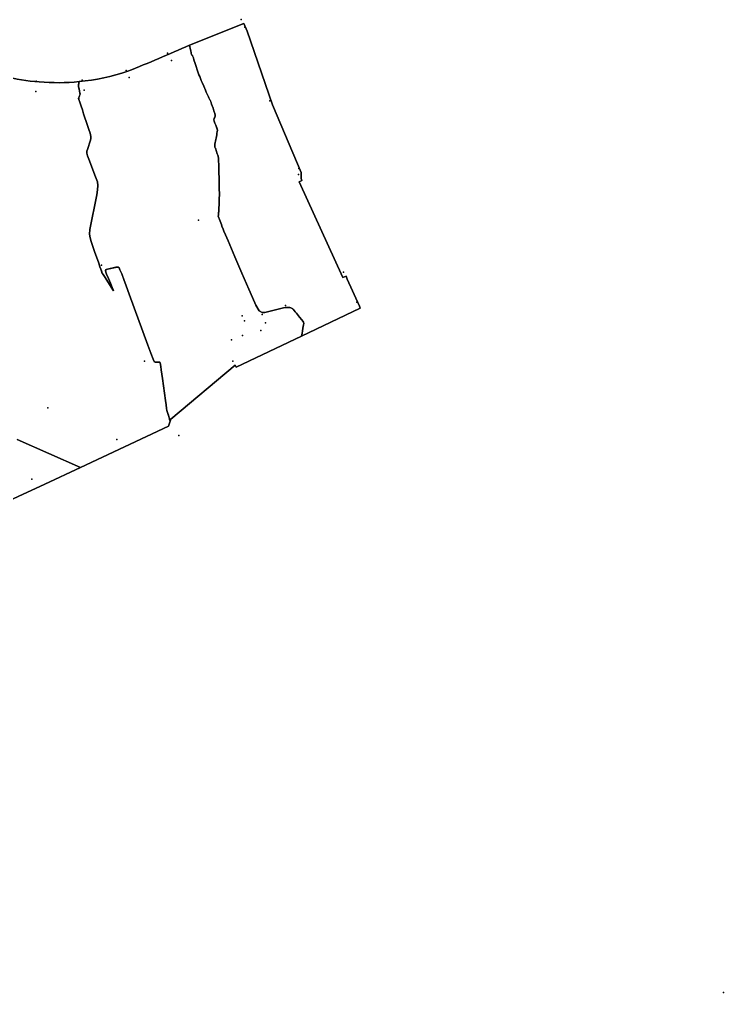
# Model space of a CAD drawing. Extents: x 4 to 139, y 4 to 137.
# Drawn here: x 87.96 to 120.2, y 75.9 to 120.46 of the extents above; entities that cross this region are included whole.
import ezdxf

# ---------------------------------------------------------------- set-up
doc = ezdxf.new("R2010")
doc.units = 0
for name, color, linetype in [('3D_PONTOS', 1, 'CONTINUOUS'), ('BOUNDARY', 7, 'CONTINUOUS'), ('TOPOGRAPHY', 7, 'CONTINUOUS')]:
    doc.layers.add(name, color=color, linetype=linetype)

msp = doc.modelspace()

# ---------------------------------------------------------------- linework, layer by layer
at = {"layer": '3D_PONTOS'}
for p in [(98.123, 120.46, 81.265), (98.278, 120.108, 81.273), (94.747, 118.918, 81.588), (94.924, 118.584, 81.578), (92.855, 118.13, 81.77), (88.735, 117.636, 82.24), (90.84, 117.676, 81.963), (92.988, 117.809, 81.765), (90.932, 117.225, 81.963), (88.72, 117.169, 82.232), (99.426, 116.73, 81.27), (100.753, 113.637, 81.123), (100.74, 113.362, 81.115), (96.162, 111.273, 81.58), (91.715, 109.206, 81.99), (102.801, 108.896, 81.085), (103.41, 107.51, 81.223), (99.084, 106.955, 81.648), (100.141, 107.368, 81.522), (98.168, 106.886, 81.57), (98.267, 106.654, 81.753), (99.225, 106.575, 81.608), (99.021, 106.226, 81.702), (97.669, 105.794, 81.816), (98.169, 105.984, 81.774), (93.694, 104.813, 82.032), (97.731, 104.814, 81.823), (89.26, 102.676, 82.326), (94.783, 102.342, 81.993), (92.422, 101.233, 82.299), (95.261, 101.414, 81.736), (88.536, 99.407, 82.676), (120.201, 75.904, 73.228)]:
    msp.add_point(p, dxfattribs=at)
at = {"layer": 'BOUNDARY'}
msp.add_lwpolyline([(87.269, 117.861, 0.039314), (88.863, 117.601, 0.04517), (90.695, 117.614, 0.056113), (92.919, 118.087, 0.009062), (95.757, 119.289), (98.244, 120.276), (98.394, 119.924), (99.547, 116.546), (100.869, 113.453), (100.856, 113.178), (100.897, 113.087), (100.768, 113.028), (102.771, 108.649), (102.922, 108.712), (102.976, 108.574), (103.526, 107.326), (103.568, 107.235), (100.884, 105.961), (97.889, 104.539), (97.847, 104.63), (94.899, 102.158), (94.866, 102.062), (94.79, 101.838), (90.764, 99.944), (89.132, 99.176), (85.643, 97.579)], format="xyb", dxfattribs=at)
at = {"layer": 'TOPOGRAPHY'}
for points in [[(98.244, 120.276), (95.757, 119.289), (95.799, 119.068), (95.804, 119.039), (95.81, 119.011), (95.826, 118.925), (95.831, 118.897), (95.837, 118.874), (95.843, 118.86), (95.849, 118.852), (95.873, 118.821), (95.885, 118.805), (95.89, 118.798), (95.905, 118.763), (95.926, 118.7), (95.954, 118.618), (96.01, 118.446), (96.038, 118.36), (96.123, 118.102), (96.152, 118.016), (96.183, 117.929), (96.217, 117.842), (96.254, 117.754), (96.291, 117.665), (96.328, 117.577), (96.402, 117.4), (96.476, 117.224), (96.512, 117.138), (96.544, 117.065), (96.567, 117.016), (96.585, 116.98), (96.602, 116.946), (96.619, 116.912), (96.636, 116.879), (96.654, 116.845), (96.714, 116.726), (96.744, 116.646), (96.764, 116.584), (96.828, 116.395), (96.87, 116.27), (96.909, 116.153), (96.928, 116.075), (96.918, 116.036), (96.903, 115.992), (96.873, 115.903), (96.867, 115.88), (96.867, 115.851), (96.877, 115.811), (96.894, 115.766), (96.912, 115.719), (96.948, 115.626), (97.016, 115.447), (97.026, 115.385), (97.021, 115.321), (97.008, 115.25), (96.994, 115.179), (96.98, 115.107), (96.937, 114.892), (96.923, 114.821), (96.91, 114.75), (96.906, 114.684), (96.914, 114.625), (96.931, 114.57), (96.95, 114.517), (96.968, 114.463), (96.986, 114.41), (97.005, 114.356), (97.023, 114.303), (97.057, 114.203), (97.074, 114.105), (97.082, 113.973), (97.087, 113.813), (97.112, 112.826), (97.115, 112.664), (97.117, 112.519), (97.116, 112.4), (97.112, 112.298), (97.108, 112.199), (97.101, 112), (97.093, 111.801), (97.089, 111.701), (97.083, 111.546), (97.08, 111.501), (97.079, 111.496), (97.068, 111.459), (97.068, 111.451), (97.075, 111.425), (97.095, 111.371), (97.122, 111.299), (97.179, 111.151), (97.208, 111.076), (97.236, 111.002), (97.293, 110.853), (97.327, 110.767), (97.394, 110.606), (97.516, 110.321), (97.671, 109.962), (97.831, 109.591), (98.151, 108.848), (98.472, 108.106), (98.632, 107.734), (98.79, 107.38), (98.94, 107.125), (99.073, 107.037), (99.197, 107.05), (99.687, 107.165), (99.809, 107.194), (99.932, 107.223), (100.05, 107.251), (100.178, 107.278), (100.219, 107.277), (100.241, 107.275), (100.262, 107.273), (100.284, 107.271), (100.305, 107.269), (100.39, 107.261), (100.422, 107.241), (100.433, 107.234), (100.444, 107.227), (100.454, 107.221), (100.465, 107.214), (100.492, 107.197), (100.548, 107.131), (100.595, 107.072), (100.644, 107.011), (100.742, 106.889), (100.791, 106.828), (100.889, 106.705), (100.965, 106.607), (100.977, 106.533), (100.971, 106.483), (100.946, 106.332), (100.937, 106.282), (100.929, 106.232), (100.92, 106.182), (100.907, 106.098), (100.884, 105.961), (103.568, 107.235), (103.526, 107.326), (102.976, 108.574), (102.922, 108.712), (102.771, 108.649), (100.768, 113.028), (100.897, 113.087), (100.856, 113.178), (100.869, 113.453), (99.547, 116.546), (98.394, 119.924)], [(97.068, 111.459), (97.068, 111.451), (97.07, 111.445), (97.078, 111.492)]]:
    msp.add_lwpolyline(points, close=True, dxfattribs=at)
msp.add_lwpolyline([(97.101, 112), (97.108, 112.199), (97.112, 112.298), (97.116, 112.4), (97.117, 112.519), (97.115, 112.664), (97.112, 112.826), (97.087, 113.813), (97.082, 113.973), (97.074, 114.105), (97.059, 114.191), (97.042, 114.249), (97.023, 114.303), (97.005, 114.356), (96.986, 114.41), (96.968, 114.463), (96.95, 114.517), (96.916, 114.616), (96.906, 114.684), (96.91, 114.75), (96.923, 114.821), (96.937, 114.892), (96.98, 115.107), (96.994, 115.179), (97.008, 115.25), (97.021, 115.321), (97.026, 115.385), (97.018, 115.439), (97.001, 115.486), (96.948, 115.626), (96.912, 115.719), (96.879, 115.806), (96.863, 115.865), (96.873, 115.903), (96.881, 115.925), (96.895, 115.97), (96.918, 116.036), (96.924, 116.06), (96.923, 116.094), (96.91, 116.145), (96.891, 116.207), (96.87, 116.27), (96.828, 116.395), (96.764, 116.584), (96.744, 116.646), (96.724, 116.7), (96.705, 116.743), (96.688, 116.777), (96.654, 116.845), (96.636, 116.879), (96.619, 116.912), (96.602, 116.946), (96.57, 117.009), (96.544, 117.065), (96.512, 117.138), (96.476, 117.224), (96.402, 117.4), (96.328, 117.577), (96.291, 117.665), (96.254, 117.754), (96.217, 117.842), (96.183, 117.929), (96.152, 118.016), (96.123, 118.102), (96.038, 118.36), (96.01, 118.446), (95.954, 118.618), (95.926, 118.7), (95.905, 118.763), (95.892, 118.794), (95.885, 118.805), (95.873, 118.821), (95.84, 118.864), (95.837, 118.874), (95.83, 118.9), (95.82, 118.953), (95.81, 119.011), (95.799, 119.068), (95.757, 119.289, -0.009062), (92.919, 118.087, -0.056113), (90.695, 117.614), (90.666, 117.435), (90.665, 117.427), (90.667, 117.411), (90.672, 117.382), (90.68, 117.344), (90.696, 117.266), (90.712, 117.189), (90.719, 117.15), (90.74, 117.051), (90.734, 117.013), (90.72, 116.979), (90.712, 116.961), (90.681, 116.889), (90.676, 116.864), (90.688, 116.8), (90.728, 116.668), (90.785, 116.496), (90.844, 116.318), (90.904, 116.14), (91.082, 115.605), (91.142, 115.427), (91.198, 115.253), (91.233, 115.106), (91.234, 115.004), (91.214, 114.929), (91.073, 114.506), (91.052, 114.433), (91.052, 114.34), (91.085, 114.214), (91.139, 114.07), (91.308, 113.627), (91.422, 113.331), (91.478, 113.184), (91.531, 113.033), (91.558, 112.862), (91.542, 112.658), (91.501, 112.434), (91.411, 111.979), (91.276, 111.298), (91.231, 111.071), (91.19, 110.846), (91.174, 110.637), (91.201, 110.454), (91.254, 110.287), (91.423, 109.793), (91.536, 109.464), (91.592, 109.299), (91.647, 109.141), (91.687, 109.025), (91.704, 108.976), (91.708, 108.97), (91.709, 108.969), (91.714, 108.969), (91.718, 108.969), (91.735, 108.893), (91.739, 108.88), (91.757, 108.848), (91.797, 108.781), (91.851, 108.695), (92.189, 108.156), (92.241, 108.074), (92.268, 108.04), (92.254, 108.086), (92.214, 108.181), (92.127, 108.386), (92.039, 108.592), (91.951, 108.797), (91.912, 108.896), (91.9, 108.973), (91.932, 109.012), (91.992, 109.03), (92.431, 109.125), (92.489, 109.12), (92.523, 109.091), (92.545, 109.045), (92.566, 108.997), (92.607, 108.902), (92.648, 108.806), (92.687, 108.717), (92.751, 108.549), (92.856, 108.259), (92.992, 107.885), (93.838, 105.55), (93.974, 105.178), (94.082, 104.902), (94.143, 104.789), (94.175, 104.773), (94.231, 104.773), (94.287, 104.773), (94.398, 104.774), (94.407, 104.731), (94.41, 104.716), (94.413, 104.702), (94.416, 104.687), (94.419, 104.672), (94.424, 104.646), (94.436, 104.566), (94.456, 104.418), (94.483, 104.223), (94.51, 104.021), (94.648, 103.007), (94.675, 102.811), (94.699, 102.653), (94.717, 102.561), (94.731, 102.508), (94.745, 102.461), (94.76, 102.414), (94.774, 102.367), (94.802, 102.273), (94.816, 102.226), (94.83, 102.181), (94.84, 102.148), (94.866, 102.062), (94.899, 102.158), (97.847, 104.63), (97.889, 104.539), (100.884, 105.961), (100.907, 106.098), (100.92, 106.182), (100.929, 106.232), (100.937, 106.282), (100.946, 106.332), (100.971, 106.483), (100.977, 106.533), (100.968, 106.587), (100.936, 106.645), (100.889, 106.705), (100.791, 106.828), (100.742, 106.889), (100.644, 107.011), (100.595, 107.072), (100.548, 107.131), (100.51, 107.176), (100.488, 107.199), (100.476, 107.208), (100.412, 107.247), (100.401, 107.254), (100.387, 107.259), (100.369, 107.263), (100.348, 107.265), (100.305, 107.269), (100.219, 107.277), (100.194, 107.278), (100.143, 107.271), (100.05, 107.251), (99.932, 107.223), (99.809, 107.194), (99.687, 107.165), (99.197, 107.05), (99.073, 107.037), (98.94, 107.125), (98.79, 107.38), (98.632, 107.734), (98.472, 108.106), (98.151, 108.848), (97.831, 109.591), (97.671, 109.962), (97.516, 110.321), (97.394, 110.606), (97.327, 110.767), (97.293, 110.853), (97.236, 111.002), (97.208, 111.076), (97.179, 111.151), (97.122, 111.299), (97.078, 111.416), (97.067, 111.454), (97.078, 111.492), (97.08, 111.501), (97.082, 111.534), (97.085, 111.606), (97.089, 111.701), (97.093, 111.801)], format="xyb", close=True, dxfattribs=at)
msp.add_lwpolyline([(87.856, 101.223), (90.764, 99.944), (94.79, 101.838), (94.866, 102.062), (94.84, 102.148), (94.83, 102.181), (94.816, 102.226), (94.802, 102.273), (94.774, 102.367), (94.76, 102.414), (94.745, 102.461), (94.719, 102.548), (94.699, 102.653), (94.675, 102.811), (94.648, 103.007), (94.51, 104.021), (94.483, 104.223), (94.456, 104.418), (94.436, 104.566), (94.426, 104.636), (94.422, 104.658), (94.404, 104.745), (94.4, 104.759), (94.39, 104.769), (94.369, 104.773), (94.343, 104.774), (94.287, 104.773), (94.231, 104.773), (94.151, 104.773), (94.082, 104.902), (93.974, 105.178), (93.838, 105.55), (92.992, 107.885), (92.856, 108.259), (92.751, 108.549), (92.695, 108.696), (92.669, 108.758), (92.648, 108.806), (92.607, 108.902), (92.545, 109.045), (92.523, 109.091), (92.489, 109.12), (92.438, 109.124), (92.376, 109.113), (91.992, 109.03), (91.932, 109.012), (91.9, 108.973), (91.912, 108.896), (91.951, 108.797), (92.039, 108.592), (92.127, 108.386), (92.214, 108.181), (92.254, 108.086), (92.268, 108.04), (92.241, 108.074), (92.189, 108.156), (91.851, 108.695), (91.797, 108.781), (91.738, 108.879), (91.722, 108.95), (91.72, 108.959), (91.718, 108.966), (91.717, 108.969), (91.715, 108.969), (91.714, 108.969), (91.709, 108.969), (91.707, 108.97), (91.687, 109.025), (91.647, 109.141), (91.592, 109.299), (91.536, 109.464), (91.423, 109.793), (91.254, 110.287), (91.201, 110.454), (91.174, 110.637), (91.19, 110.846), (91.231, 111.071), (91.276, 111.298), (91.411, 111.979), (91.501, 112.434), (91.542, 112.658), (91.558, 112.862), (91.531, 113.033), (91.478, 113.184), (91.422, 113.331), (91.308, 113.627), (91.139, 114.07), (91.085, 114.214), (91.052, 114.34), (91.052, 114.433), (91.073, 114.506), (91.214, 114.929), (91.234, 115.004), (91.233, 115.106), (91.198, 115.253), (91.142, 115.427), (91.082, 115.605), (90.904, 116.14), (90.844, 116.318), (90.785, 116.496), (90.728, 116.668), (90.673, 116.849), (90.681, 116.889), (90.697, 116.925), (90.728, 116.997), (90.735, 117.016), (90.738, 117.04), (90.735, 117.073), (90.727, 117.111), (90.719, 117.15), (90.712, 117.189), (90.696, 117.266), (90.673, 117.378), (90.664, 117.425), (90.671, 117.467), (90.695, 117.614, -0.04517), (88.863, 117.601, -0.039314), (87.269, 117.861)], format="xyb", dxfattribs=at)
msp.add_lwpolyline([(85.643, 97.579), (89.132, 99.176), (90.764, 99.944), (87.856, 101.223)], dxfattribs=at)

doc.saveas('drawing.dxf')
